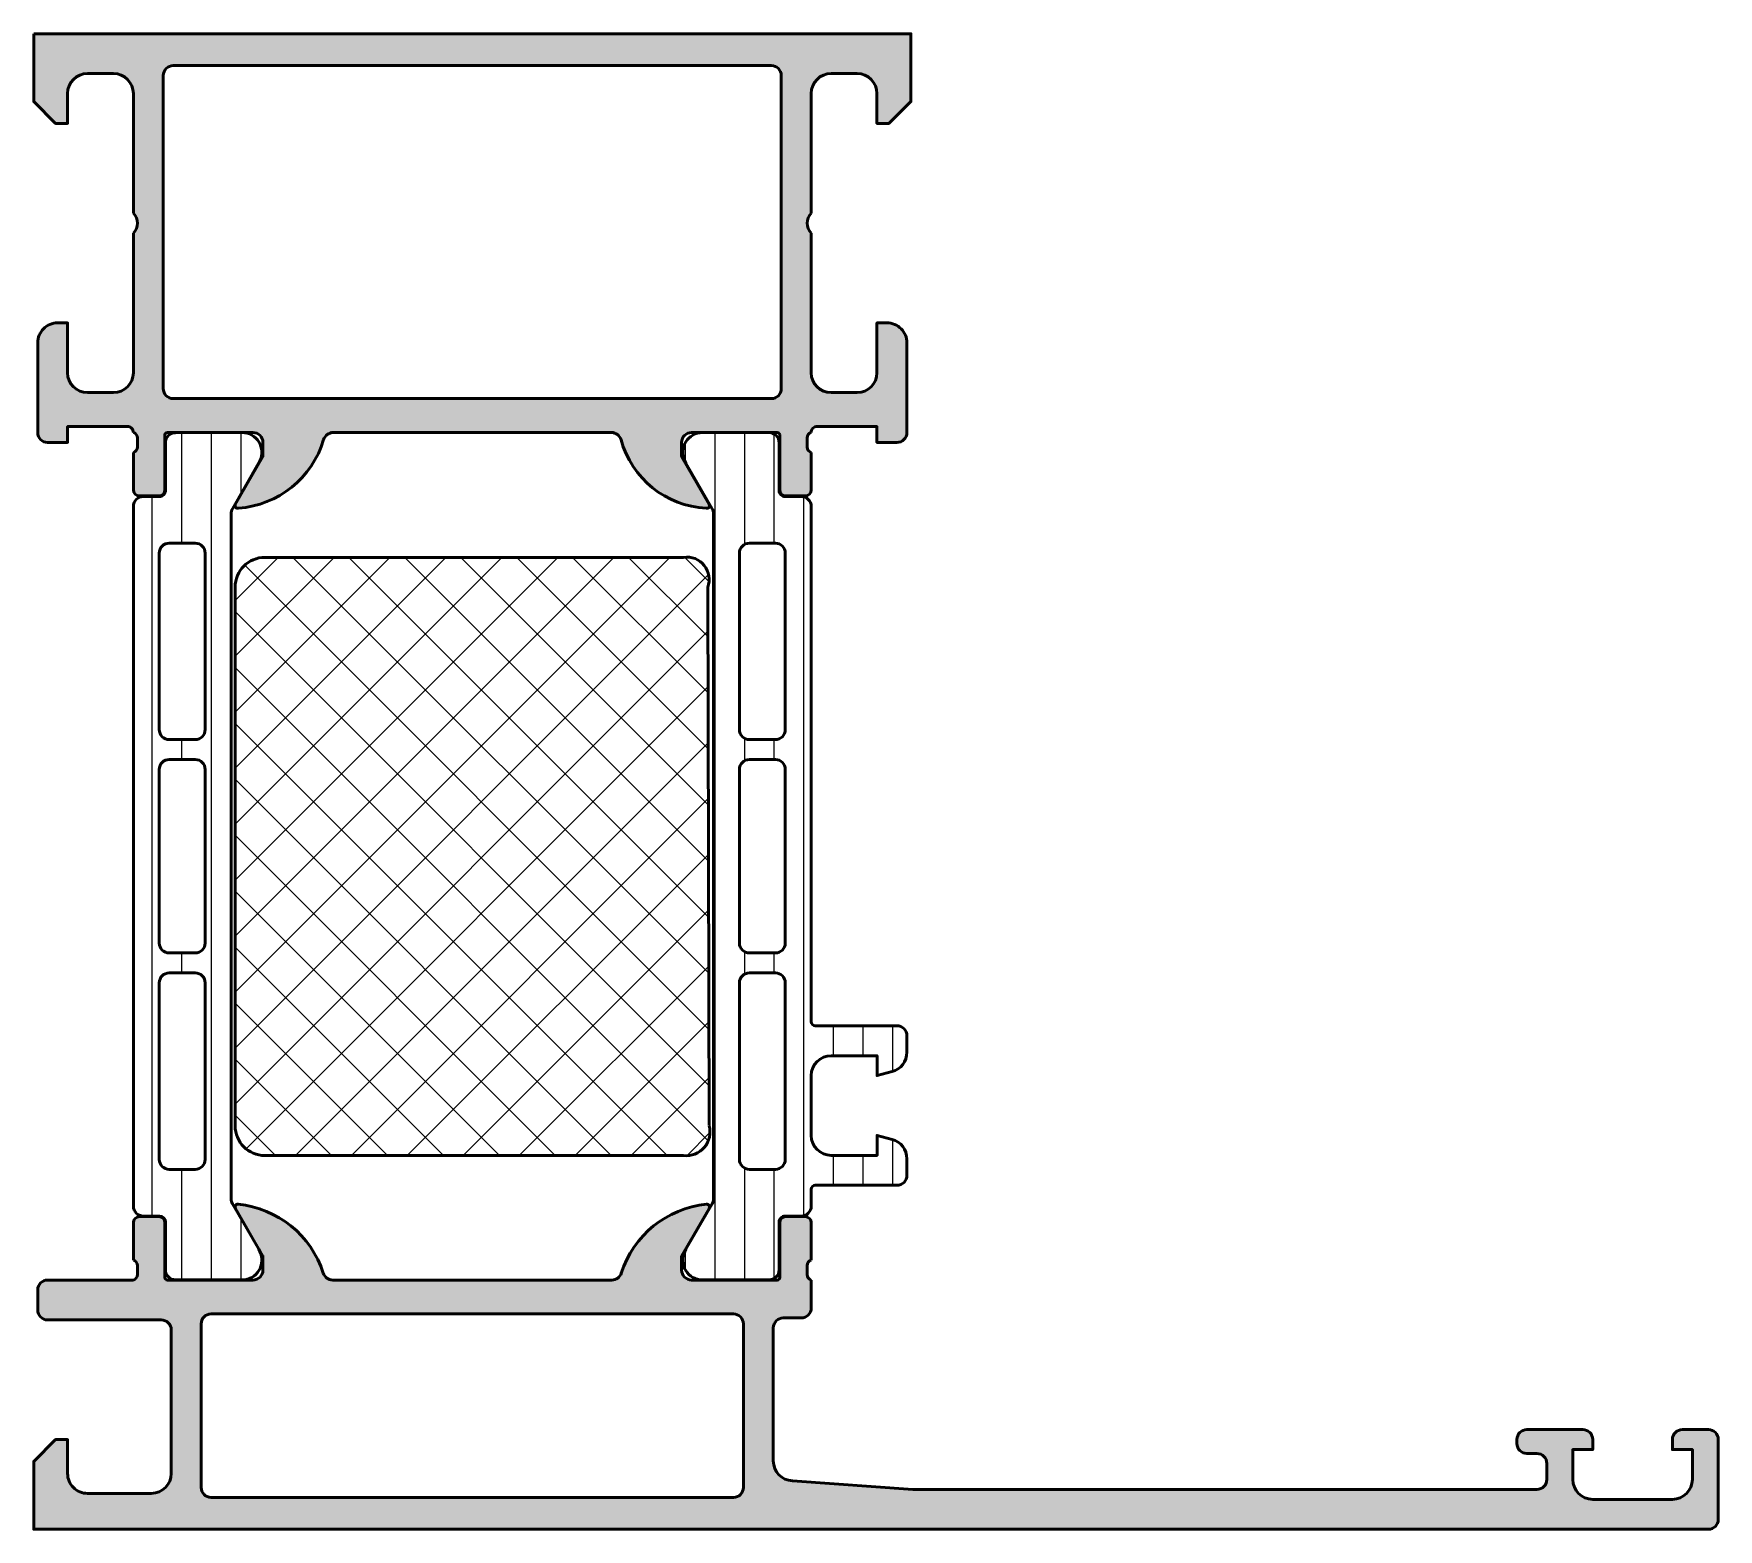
# Model space of a CAD drawing. Extents: x 0 to 84.5, y 0 to 75.
import ezdxf

# ---------------------------------------------------------------- set-up
doc = ezdxf.new("R2010")
doc.units = 0
for name, color, linetype, lineweight in [('0S-Alu contour', 7, 'Continuous', 50), ('0S-Alu hatch', 252, 'Continuous', 25), ('0S-Plastic contour', 254, 'Continuous', 50), ('0S-Plastic hatch', 253, 'Continuous', 25), ('0S-PT contour', 91, 'Continuous', 50), ('0S-PT hatch', 103, 'Continuous', 25)]:
    doc.layers.add(name, color=color, linetype=linetype, lineweight=lineweight)

# ---------------------------------------------------------------- blocks, each defined once
blk = doc.blocks.new('357440__4B55DB68_E347_4999_B53E_F5DE07DE5E6C_')
at = {"layer": '0S-Alu hatch'}
h = blk.add_hatch(color=256, dxfattribs=at)
edge = h.paths.add_edge_path()
edge.add_line((0.2, 12), (0.2, 11))
edge.add_arc((0.7, 11), 0.5, 180, 270)
edge.add_line((0.7, 10.5), (6.4, 10.5))
edge.add_ellipse((6.4, 10), major_axis=(-0.5, 0), ratio=1, start_angle=180, end_angle=270, ccw=False)
edge.add_line((6.9, 10), (6.9, 2.8))
edge.add_ellipse((5.9, 2.8), major_axis=(-1, 0), ratio=1, start_angle=90, end_angle=180, ccw=False)
edge.add_line((5.9, 1.8), (2.7, 1.8))
edge.add_ellipse((2.7, 2.8), major_axis=(-1, 0), ratio=1, start_angle=-0.00171, end_angle=90.00178, ccw=False)
edge.add_line((1.7, 2.8), (1.7, 4.5))
edge.add_line((1.7, 4.5), (1.1, 4.5))
edge.add_line((1.1, 4.5), (0, 3.4))
edge.add_line((0, 3.4), (0, 0))
edge.add_line((0, 0), (84, 0))
edge.add_arc((84, 0.5), 0.5, 270, 360)
edge.add_line((84.5, 0.5), (84.5, 4.5))
edge.add_arc((84, 4.5), 0.5, 0, 90)
edge.add_line((84, 5), (82.7, 5))
edge.add_arc((82.7, 4.5), 0.5, 90, 180)
edge.add_line((82.2, 4.5), (82.2, 4))
edge.add_line((82.2, 4), (83.2, 4))
edge.add_line((83.2, 4), (83.2, 2.5))
edge.add_ellipse((82.2, 2.5), major_axis=(-1, 0), ratio=1, start_angle=90, end_angle=180, ccw=False)
edge.add_line((82.2, 1.5), (78.2, 1.5))
edge.add_ellipse((78.2, 2.5), major_axis=(-1, 0), ratio=1, start_angle=0, end_angle=90, ccw=False)
edge.add_line((77.2, 2.5), (77.2, 4))
edge.add_line((77.2, 4), (78.2, 4))
edge.add_line((78.2, 4), (78.2, 4.5))
edge.add_arc((77.7, 4.5), 0.5, 0, 90)
edge.add_line((77.7, 5), (74.9, 5))
edge.add_arc((74.9, 4.5), 0.5, 90, 180)
edge.add_line((74.4, 4.5), (74.4, 4.3))
edge.add_arc((74.9, 4.3), 0.5, 180, 270)
edge.add_line((74.9, 3.8), (75.4, 3.8))
edge.add_ellipse((75.4, 3.3), major_axis=(-0.5, 0), ratio=1, start_angle=180, end_angle=270, ccw=False)
edge.add_line((75.9, 3.3), (75.9, 2.5))
edge.add_ellipse((75.4, 2.5), major_axis=(-0.5, 0), ratio=1, start_angle=90, end_angle=180, ccw=False)
edge.add_line((75.4, 2), (44.1, 2))
edge.add_line((44.1, 2), (38.062, 2.432))
edge.add_ellipse((38.1, 3.432), major_axis=(-1, 0), ratio=1, start_angle=0, end_angle=87.79607, ccw=False)
edge.add_line((37.1, 3.432), (37.1, 10.099))
edge.add_ellipse((37.6, 10.099), major_axis=(-0.5, 0), ratio=1, start_angle=270, end_angle=360, ccw=False)
edge.add_line((37.6, 10.599), (38.5, 10.599))
edge.add_arc((38.5, 11.099), 0.5, 270, 359.99032)
edge.add_line((39, 11.099), (39, 12.5))
edge.add_ellipse((39.079, 12.768), major_axis=(-0.279, 0), ratio=1, start_angle=-1.16459, end_angle=73.58012, ccw=False)
edge.add_line((38.8, 12.773), (38.8, 13.227))
edge.add_ellipse((39.079, 13.232), major_axis=(-0.279, 0), ratio=1, start_angle=-73.57541, end_angle=1.16287, ccw=False)
edge.add_line((39, 13.5), (39, 15.38))
edge.add_arc((38.7, 15.38), 0.3, 0, 90)
edge.add_line((38.7, 15.68), (37.72, 15.68))
edge.add_arc((37.72, 15.38), 0.3, 90, 180)
edge.add_line((37.42, 15.38), (37.42, 12.62))
edge.add_ellipse((37.3, 12.62), major_axis=(-0.12, 0), ratio=1, start_angle=90, end_angle=180, ccw=False)
edge.add_line((37.3, 12.5), (33, 12.5))
edge.add_ellipse((33, 13), major_axis=(-0.5, 0), ratio=1, start_angle=0, end_angle=90, ccw=False)
edge.add_line((32.5, 13), (32.5, 13.7))
edge.add_line((32.5, 13.7), (33.881, 16.093))
edge.add_arc((33.762, 16.162), 0.138, 330, 455.62258)
edge.add_arc((34.238, 11.323), 5, 95.62258, 162.25158)
edge.add_ellipse((29, 13), major_axis=(-0.5, 0), ratio=1, start_angle=90, end_angle=162.25158, ccw=False)
edge.add_line((29, 12.5), (15, 12.5))
edge.add_ellipse((15, 13), major_axis=(-0.5, 0), ratio=1, start_angle=17.74842, end_angle=90, ccw=False)
edge.add_arc((9.762, 11.323), 5, 17.74842, 84.37742)
edge.add_arc((10.238, 16.162), 0.138, 84.37742, 210)
edge.add_line((10.119, 16.093), (11.5, 13.7))
edge.add_line((11.5, 13.7), (11.5, 13))
edge.add_ellipse((11, 13), major_axis=(-0.5, 0), ratio=1, start_angle=90, end_angle=180, ccw=False)
edge.add_line((11, 12.5), (6.7, 12.5))
edge.add_ellipse((6.7, 12.62), major_axis=(-0.12, 0), ratio=1, start_angle=0, end_angle=90, ccw=False)
edge.add_line((6.58, 12.62), (6.58, 15.38))
edge.add_arc((6.28, 15.38), 0.3, 0, 90)
edge.add_line((6.28, 15.68), (5.3, 15.68))
edge.add_arc((5.3, 15.38), 0.3, 90, 180)
edge.add_line((5, 15.38), (5, 13.5))
edge.add_ellipse((4.921, 13.232), major_axis=(-0.279, 0), ratio=1, start_angle=178.83713, end_angle=253.57541, ccw=False)
edge.add_line((5.2, 13.227), (5.2, 12.773))
edge.add_ellipse((4.921, 12.768), major_axis=(-0.279, 0), ratio=1, start_angle=106.41988, end_angle=181.16459, ccw=False)
edge.add_line((5, 12.5), (0.7, 12.5))
edge.add_arc((0.7, 12), 0.5, 90, 180)
edge = h.paths.add_edge_path()
edge.add_line((8.4, 2.1), (8.4, 10.3))
edge.add_ellipse((8.9, 10.3), major_axis=(-0.5, 0), ratio=1, start_angle=270, end_angle=360, ccw=False)
edge.add_line((8.9, 10.8), (35.1, 10.8))
edge.add_ellipse((35.1, 10.3), major_axis=(-0.5, 0), ratio=1, start_angle=180, end_angle=270.00033, ccw=False)
edge.add_line((35.6, 10.3), (35.6, 2.1))
edge.add_ellipse((35.1, 2.1), major_axis=(-0.5, 0), ratio=1, start_angle=90, end_angle=180, ccw=False)
edge.add_line((35.1, 1.6), (8.9, 1.6))
edge.add_ellipse((8.9, 2.1), major_axis=(-0.5, 0), ratio=1, start_angle=0, end_angle=90, ccw=False)
at = {"layer": '0S-Alu contour', "color": 7}
for points in [[(10.119, 16.093), (11.5, 13.7), (11.5, 13)], [(32.5, 13), (32.5, 13.7), (33.881, 16.093)], [(5, 15.38), (5, 13.5)], [(6.28, 15.68), (5.3, 15.68)], [(6.58, 12.62), (6.58, 15.38)], [(37.42, 15.38), (37.42, 12.62)], [(38.7, 15.68), (37.72, 15.68)], [(39, 13.5), (39, 15.38)], [(5.2, 13.227), (5.2, 12.773)], [(38.8, 12.773), (38.8, 13.227)], [(0.2, 12), (0.2, 11)], [(5, 12.5), (0.7, 12.5)], [(11, 12.5), (6.7, 12.5)], [(29, 12.5), (15, 12.5)], [(37.3, 12.5), (33, 12.5)], [(39, 11.099), (39, 12.5)], [(0.7, 10.5), (6.4, 10.5)], [(8.4, 2.1), (8.4, 10.3)], [(8.9, 10.8), (35.1, 10.8)], [(35.6, 10.3), (35.6, 2.1)], [(37.6, 10.599), (38.5, 10.599)], [(6.9, 10), (6.9, 2.8)], [(37.1, 3.432), (37.1, 10.099)], [(1.7, 2.8), (1.7, 4.5), (1.1, 4.5), (0, 3.4), (0, 0), (84, 0)], [(74.4, 4.5), (74.4, 4.3)], [(77.7, 5), (74.9, 5)], [(77.2, 2.5), (77.2, 4), (78.2, 4), (78.2, 4.5)], [(82.2, 4.5), (82.2, 4), (83.2, 4), (83.2, 2.5)], [(84, 5), (82.7, 5)], [(84.5, 0.5), (84.5, 4.5)], [(74.9, 3.8), (75.4, 3.8)], [(75.9, 3.3), (75.9, 2.5)], [(5.9, 1.8), (2.7, 1.8)], [(75.4, 2), (44.1, 2), (38.062, 2.432)], [(35.1, 1.6), (8.9, 1.6)], [(82.2, 1.5), (78.2, 1.5)]]:
    blk.add_lwpolyline(points, dxfattribs=at)
for centre, radius, start, end in [((10.238, 16.162), 0.138, 84.37742, 210), ((9.762, 11.323), 5, 17.74842, 84.37742), ((34.238, 11.323), 5, 95.62258, 162.25158), ((33.762, 16.162), 0.138, 330, 95.62258), ((5.3, 15.38), 0.3, 90, 180), ((6.28, 15.38), 0.3, 0, 90), ((37.72, 15.38), 0.3, 90, 180), ((38.7, 15.38), 0.3, 0, 90), ((0.7, 12), 0.5, 90, 180), ((0.7, 11), 0.5, 180, 270), ((38.5, 11.099), 0.5, 270, 359.99032), ((74.9, 4.5), 0.5, 90, 180), ((74.9, 4.3), 0.5, 180, 270), ((77.7, 4.5), 0.5, 0, 90), ((82.7, 4.5), 0.5, 90, 180), ((84, 4.5), 0.5, 0, 90), ((84, 0.5), 0.5, 270, 0)]:
    blk.add_arc(centre, radius, start, end, dxfattribs=at)
at = {"layer": '0S-Alu contour', "color": 7, "extrusion": (0, 0, -1)}
for centre, radius, start, end in [((-4.921, 13.232), 0.279, 106.42459, 181.16287), ((-4.921, 12.768), 0.279, 178.83541, 253.58012), ((-11, 13), 0.5, 180, 270), ((-15, 13), 0.5, 270, 342.25158), ((-29, 13), 0.5, 197.74842, 270), ((-33, 13), 0.5, 270, 0), ((-39.079, 13.232), 0.279, 358.83713, 73.57541), ((-39.079, 12.768), 0.279, 286.41988, 1.16459), ((-6.7, 12.62), 0.12, 270, 0), ((-37.3, 12.62), 0.12, 180, 270), ((-6.4, 10), 0.5, 90, 180), ((-8.9, 10.3), 0.5, 0, 90), ((-35.1, 10.3), 0.5, 89.99967, 180), ((-37.6, 10.099), 0.5, 0, 90), ((-38.1, 3.432), 1, 272.20393, 0), ((-75.4, 3.3), 0.5, 90, 180), ((-2.7, 2.8), 1, 269.99822, 0.00171), ((-5.9, 2.8), 1, 180, 270), ((-8.9, 2.1), 0.5, 270, 0), ((-35.1, 2.1), 0.5, 180, 270), ((-75.4, 2.5), 0.5, 180, 270), ((-78.2, 2.5), 1, 270, 0), ((-82.2, 2.5), 1, 180, 270)]:
    blk.add_arc(centre, radius, start, end, dxfattribs=at)
blk = doc.blocks.new('366270__5EF7BC1D_8C47_4A15_A090_44C74F23C98D_')
at = {"layer": '0S-PT hatch'}
h = blk.add_hatch(dxfattribs=at)
h.set_pattern_fill('ANSI37', color=256, scale=0.625, angle=90, style=0)
edge = h.paths.add_edge_path()
edge.add_arc((11.601, 47.241), 1.5, 90, 180)
edge.add_line((10.101, 47.241), (10.101, 20.241))
edge.add_arc((11.601, 20.241), 1.5, 180, 270)
edge.add_line((11.601, 18.741), (32.601, 18.741))
edge.add_arc((32.732, 19.923), 1.19, 263.64683, 375.49467)
edge.add_line((33.878, 20.241), (33.81, 47.241))
edge.add_arc((32.764, 47.635), 1.118, 339.37811, 458.38857)
edge.add_line((32.601, 48.741), (11.601, 48.741))
at = {"layer": '0S-PT contour', "color": 7}
for points in [[(32.601, 48.741), (11.601, 48.741)], [(10.101, 47.241), (10.101, 20.241)], [(33.878, 20.241), (33.81, 47.241)], [(11.601, 18.741), (32.601, 18.741)]]:
    blk.add_lwpolyline(points, dxfattribs=at)
for centre, radius, start, end in [((11.601, 47.241), 1.5, 90, 180), ((32.764, 47.635), 1.118, 339.37811, 98.38857), ((11.601, 20.241), 1.5, 180, 270), ((32.732, 19.923), 1.19, 263.64683, 15.49467)]:
    blk.add_arc(centre, radius, start, end, dxfattribs=at)
blk = doc.blocks.new('284035__68D866B0_9F24_49B7_8142_31E3AE405586___EEC6BAE7_0211_4306_8CF8_60A46B9E6652_')
at = {"layer": '0S-Plastic hatch'}
h = blk.add_hatch(dxfattribs=at)
h.set_pattern_fill('ANSI31', color=256, scale=0.468, angle=45, style=0)
edge = h.paths.add_edge_path()
edge.add_line((39, 51.293), (39, 25.451))
edge.add_arc((39.204, 25.455), 0.204, 181.15587, 269.51494)
edge.add_line((39.202, 25.251), (43.302, 25.251))
edge.add_ellipse((43.302, 24.751), major_axis=(-0.5, 0), ratio=1, start_angle=180, end_angle=270, ccw=False)
edge.add_line((43.802, 24.751), (43.802, 23.92))
edge.add_ellipse((42.802, 23.92), major_axis=(-1, 0), ratio=1, start_angle=105, end_angle=180, ccw=False)
edge.add_line((43.061, 22.955), (42.302, 22.751))
edge.add_line((42.302, 22.751), (42.302, 23.751))
edge.add_line((42.302, 23.751), (40.002, 23.751))
edge.add_arc((40.004, 22.747), 1.004, 90.09752, 179.77014)
edge.add_line((39, 22.751), (39, 19.751))
edge.add_arc((40.004, 19.755), 1.004, 180.23409, 269.90247)
edge.add_line((40.002, 18.751), (42.302, 18.751))
edge.add_line((42.302, 18.751), (42.302, 19.751))
edge.add_line((42.302, 19.751), (43.061, 19.548))
edge.add_ellipse((42.802, 18.582), major_axis=(-1, 0), ratio=1, start_angle=180, end_angle=255, ccw=False)
edge.add_line((43.802, 18.582), (43.802, 17.751))
edge.add_ellipse((43.302, 17.751), major_axis=(-0.5, 0), ratio=1, start_angle=90, end_angle=180, ccw=False)
edge.add_line((43.302, 17.251), (39.202, 17.251))
edge.add_arc((39.202, 17.051), 0.2, 90, 180)
edge.add_line((39.002, 17.051), (39.001, 16.21))
edge.add_ellipse((38.501, 16.21), major_axis=(-0.5, 0), ratio=1, start_angle=90.00202, end_angle=180.00238, ccw=False)
edge.add_line((38.501, 15.71), (37.691, 15.71))
edge.add_arc((37.691, 15.41), 0.3, 90.00202, 180.01)
edge.add_line((37.391, 15.41), (37.391, 13.01))
edge.add_ellipse((36.891, 13.01), major_axis=(-0.5, 0), ratio=1, start_angle=90.00209, end_angle=180.00238, ccw=False)
edge.add_line((36.891, 12.51), (33.415, 12.51))
edge.add_ellipse((33.557, 13.5), major_axis=(-1, 0), ratio=1, start_angle=-32.72494, end_angle=81.82047, ccw=False)
edge.add_line((32.716, 14.04), (34.034, 16.324))
edge.add_arc((33.601, 16.574), 0.5, 330.00208, 360.00181)
edge.add_line((34.101, 16.574), (34.1, 50.928))
edge.add_arc((33.6, 50.928), 0.5, 0.00181, 30.00207)
edge.add_line((34.033, 51.178), (32.714, 53.462))
edge.add_ellipse((33.556, 54.003), major_axis=(-1, 0), ratio=1, start_angle=-81.81632, end_angle=32.72909, ccw=False)
edge.add_line((33.413, 54.992), (36.89, 54.993))
edge.add_ellipse((36.89, 54.493), major_axis=(-0.5, 0), ratio=1, start_angle=179.99415, end_angle=270.00209, ccw=False)
edge.add_line((37.39, 54.492), (37.39, 52.093))
edge.add_arc((37.69, 52.093), 0.3, 179.99415, 270.00202)
edge.add_line((37.69, 51.793), (38.5, 51.793))
edge.add_ellipse((38.5, 51.293), major_axis=(-0.5, 0), ratio=1, start_angle=180.00005, end_angle=270.00202, ccw=False)
edge = h.paths.add_edge_path()
edge.add_line((37.701, 40.101), (37.701, 48.951))
edge.add_arc((37.201, 48.951), 0.5, 0, 90)
edge.add_line((37.201, 49.451), (35.901, 49.451))
edge.add_arc((35.901, 48.951), 0.5, 90, 180)
edge.add_line((35.401, 48.951), (35.401, 40.101))
edge.add_arc((35.901, 40.101), 0.5, 180, 270)
edge.add_line((35.901, 39.601), (37.201, 39.601))
edge.add_arc((37.201, 40.101), 0.5, 269.9981, 360)
edge = h.paths.add_edge_path()
edge.add_line((35.401, 38.101), (35.401, 29.401))
edge.add_arc((35.901, 29.401), 0.5, 180, 270)
edge.add_line((35.901, 28.901), (37.201, 28.901))
edge.add_arc((37.201, 29.401), 0.5, 270, 360)
edge.add_line((37.701, 29.401), (37.701, 38.101))
edge.add_arc((37.201, 38.101), 0.5, 0, 90)
edge.add_line((37.201, 38.601), (35.901, 38.601))
edge.add_arc((35.901, 38.101), 0.5, 90, 180)
edge = h.paths.add_edge_path()
edge.add_line((35.401, 27.401), (35.401, 18.551))
edge.add_arc((35.901, 18.551), 0.5, 180, 270)
edge.add_line((35.901, 18.051), (37.201, 18.051))
edge.add_arc((37.201, 18.551), 0.5, 270, 360)
edge.add_line((37.701, 18.551), (37.701, 27.401))
edge.add_arc((37.201, 27.401), 0.5, 0, 90)
edge.add_line((37.201, 27.901), (35.901, 27.901))
edge.add_arc((35.901, 27.401), 0.5, 90, 180)
at = {"layer": '0S-Alu contour', "color": 7}
for points in [[(37.201, 49.451), (35.901, 49.451)], [(35.401, 48.951), (35.401, 40.101)], [(37.701, 40.101), (37.701, 48.951)], [(35.901, 39.601), (37.201, 39.601)], [(35.401, 38.101), (35.401, 29.401)], [(37.201, 38.601), (35.901, 38.601)], [(37.701, 29.401), (37.701, 38.101)], [(35.901, 28.901), (37.201, 28.901)], [(37.201, 27.901), (35.901, 27.901)], [(35.401, 27.401), (35.401, 18.551)], [(37.701, 18.551), (37.701, 27.401)], [(35.901, 18.051), (37.201, 18.051)]]:
    blk.add_lwpolyline(points, dxfattribs=at)
for centre, start, end in [((35.901, 48.951), 90, 180), ((37.201, 48.951), 0, 90), ((35.901, 40.101), 180, 270), ((37.201, 40.101), 269.9981, 0), ((35.901, 38.101), 90, 180), ((37.201, 38.101), 0, 90), ((35.901, 29.401), 180, 270), ((37.201, 29.401), 270, 0), ((35.901, 27.401), 90, 180), ((37.201, 27.401), 0, 90), ((35.901, 18.551), 180, 270), ((37.201, 18.551), 270, 0)]:
    blk.add_arc(centre, 0.5, start, end, dxfattribs=at)
at = {"layer": '0S-Plastic contour', "color": 7}
for points in [[(33.413, 54.992), (36.89, 54.993)], [(37.39, 54.492), (37.39, 52.093)], [(34.033, 51.178), (32.714, 53.462)], [(37.69, 51.793), (38.5, 51.793)], [(34.101, 16.574), (34.1, 50.928)], [(39, 51.293), (39, 25.451)], [(39.202, 25.251), (43.302, 25.251)], [(43.802, 24.751), (43.802, 23.92)], [(43.061, 22.955), (42.302, 22.751), (42.302, 23.751), (40.002, 23.751)], [(39, 22.751), (39, 19.751)], [(40.002, 18.751), (42.302, 18.751), (42.302, 19.751), (43.061, 19.548)], [(43.802, 18.582), (43.802, 17.751)], [(39.002, 17.051), (39.001, 16.21)], [(43.302, 17.251), (39.202, 17.251)], [(32.716, 14.04), (34.034, 16.324)], [(37.391, 15.41), (37.391, 13.01)], [(38.501, 15.71), (37.691, 15.71)], [(36.891, 12.51), (33.415, 12.51)]]:
    blk.add_lwpolyline(points, dxfattribs=at)
at = {"layer": '0S-Plastic contour', "color": 7, "extrusion": (0, 0, -1)}
for centre, radius, start, end in [((-33.556, 54.003), 1, 327.27091, 81.81632), ((-36.89, 54.493), 0.5, 89.99791, 180.00585), ((-38.5, 51.293), 0.5, 89.99798, 179.99995), ((-43.302, 24.751), 0.5, 90, 180), ((-42.802, 23.92), 1, 180, 255), ((-42.802, 18.582), 1, 105, 180), ((-43.302, 17.751), 0.5, 180, 270), ((-38.501, 16.21), 0.5, 179.99762, 269.99798), ((-33.557, 13.5), 1, 278.17953, 32.72494), ((-36.891, 13.01), 0.5, 179.99762, 269.99791)]:
    blk.add_arc(centre, radius, start, end, dxfattribs=at)
at = {"layer": '0S-Plastic contour', "color": 7}
for centre, radius, start, end in [((37.69, 52.093), 0.3, 179.99415, 270.00202), ((33.6, 50.928), 0.5, 0.00181, 30.00207), ((39.204, 25.455), 0.204, 181.15587, 269.51494), ((40.004, 22.747), 1.004, 90.09752, 179.77014), ((40.004, 19.755), 1.004, 180.23409, 269.90247), ((39.202, 17.051), 0.2, 90, 180), ((33.601, 16.574), 0.5, 330.00208, 0.00181), ((37.691, 15.41), 0.3, 90.00202, 180.01)]:
    blk.add_arc(centre, radius, start, end, dxfattribs=at)
blk = doc.blocks.new('284035__980207E7_EEAE_4473_86BB_BDA733A344CC___16533FA5_8F48_4E46_AD79_A62269796CEC_')
at = {"layer": '0S-Plastic hatch'}
h = blk.add_hatch(dxfattribs=at)
h.set_pattern_fill('ANSI31', color=256, scale=0.468, angle=45, style=0)
edge = h.paths.add_edge_path()
edge.add_line((4.999, 51.292), (5, 16.21))
edge.add_arc((5.5, 16.21), 0.5, 180.00182, 270.00202)
edge.add_line((5.5, 15.71), (6.31, 15.71))
edge.add_ellipse((6.31, 15.41), major_axis=(-0.3, 0), ratio=1, start_angle=180.00208, end_angle=270.00202, ccw=False)
edge.add_line((6.61, 15.41), (6.61, 13.01))
edge.add_arc((7.11, 13.01), 0.5, 180.00177, 270.00209)
edge.add_line((7.11, 12.51), (10.587, 12.51))
edge.add_arc((10.444, 13.5), 1, 278.18368, 392.72909)
edge.add_line((11.285, 14.041), (9.967, 16.324))
edge.add_ellipse((10.4, 16.574), major_axis=(-0.5, 0), ratio=1, start_angle=0.00181, end_angle=30.00207, ccw=False)
edge.add_line((9.9, 16.574), (9.899, 50.928))
edge.add_ellipse((10.399, 50.928), major_axis=(-0.5, 0), ratio=1, start_angle=-29.99792, end_angle=0.00181, ccw=False)
edge.add_line((9.966, 51.178), (11.284, 53.462))
edge.add_arc((10.443, 54.003), 1, 327.27506, 441.82047)
edge.add_line((10.585, 54.993), (7.109, 54.992))
edge.add_arc((7.109, 54.492), 0.5, 90.00209, 180.01)
edge.add_line((6.609, 54.492), (6.609, 52.092))
edge.add_ellipse((6.309, 52.092), major_axis=(-0.3, 0), ratio=1, start_angle=90.00202, end_angle=180.01, ccw=False)
edge.add_line((6.309, 51.792), (5.499, 51.792))
edge.add_arc((5.499, 51.292), 0.5, 90.00202, 180.00182)
edge = h.paths.add_edge_path()
edge.add_ellipse((8.099, 48.951), major_axis=(-0.5, 0), ratio=1, start_angle=180, end_angle=270, ccw=False)
edge.add_line((8.599, 48.951), (8.599, 40.101))
edge.add_ellipse((8.099, 40.101), major_axis=(-0.5, 0), ratio=1, start_angle=90, end_angle=180, ccw=False)
edge.add_line((8.099, 39.601), (6.799, 39.601))
edge.add_ellipse((6.799, 40.101), major_axis=(-0.5, 0), ratio=1, start_angle=0, end_angle=90, ccw=False)
edge.add_line((6.299, 40.101), (6.299, 48.951))
edge.add_ellipse((6.799, 48.951), major_axis=(-0.5, 0), ratio=1, start_angle=270, end_angle=360, ccw=False)
edge.add_line((6.799, 49.451), (8.099, 49.451))
edge = h.paths.add_edge_path()
edge.add_line((6.299, 29.401), (6.299, 38.101))
edge.add_ellipse((6.799, 38.101), major_axis=(-0.5, 0), ratio=1, start_angle=270, end_angle=360, ccw=False)
edge.add_line((6.799, 38.601), (8.099, 38.601))
edge.add_ellipse((8.099, 38.101), major_axis=(-0.5, 0), ratio=1, start_angle=180, end_angle=270, ccw=False)
edge.add_line((8.599, 38.101), (8.599, 29.401))
edge.add_ellipse((8.099, 29.401), major_axis=(-0.5, 0), ratio=1, start_angle=90, end_angle=180, ccw=False)
edge.add_line((8.099, 28.901), (6.799, 28.901))
edge.add_ellipse((6.799, 29.401), major_axis=(-0.5, 0), ratio=1, start_angle=0, end_angle=90, ccw=False)
edge = h.paths.add_edge_path()
edge.add_line((6.299, 18.551), (6.299, 27.401))
edge.add_ellipse((6.799, 27.401), major_axis=(-0.5, 0), ratio=1, start_angle=270, end_angle=360, ccw=False)
edge.add_line((6.799, 27.901), (8.099, 27.901))
edge.add_ellipse((8.099, 27.401), major_axis=(-0.5, 0), ratio=1, start_angle=180, end_angle=270, ccw=False)
edge.add_line((8.599, 27.401), (8.599, 18.551))
edge.add_ellipse((8.099, 18.551), major_axis=(-0.5, 0), ratio=1, start_angle=90, end_angle=180, ccw=False)
edge.add_line((8.099, 18.051), (6.799, 18.051))
edge.add_ellipse((6.799, 18.551), major_axis=(-0.5, 0), ratio=1, start_angle=0, end_angle=90, ccw=False)
at = {"layer": '0S-Alu contour', "color": 7}
for points in [[(6.799, 49.451), (8.099, 49.451)], [(6.299, 40.101), (6.299, 48.951)], [(8.599, 48.951), (8.599, 40.101)], [(8.099, 39.601), (6.799, 39.601)], [(6.299, 29.401), (6.299, 38.101)], [(6.799, 38.601), (8.099, 38.601)], [(8.599, 38.101), (8.599, 29.401)], [(8.099, 28.901), (6.799, 28.901)], [(6.799, 27.901), (8.099, 27.901)], [(6.299, 18.551), (6.299, 27.401)], [(8.599, 27.401), (8.599, 18.551)], [(8.099, 18.051), (6.799, 18.051)]]:
    blk.add_lwpolyline(points, dxfattribs=at)
at = {"layer": '0S-Alu contour', "color": 7, "extrusion": (0, 0, -1)}
for centre, start, end in [((-6.799, 48.951), 0, 90), ((-8.099, 48.951), 90, 180), ((-6.799, 40.101), 270, 0), ((-8.099, 40.101), 180, 270), ((-6.799, 38.101), 0, 90), ((-8.099, 38.101), 90, 180), ((-6.799, 29.401), 270, 0), ((-8.099, 29.401), 180, 270), ((-6.799, 27.401), 0, 90), ((-8.099, 27.401), 90, 180), ((-6.799, 18.551), 270, 0), ((-8.099, 18.551), 180, 270)]:
    blk.add_arc(centre, 0.5, start, end, dxfattribs=at)
at = {"layer": '0S-Plastic contour', "color": 7}
for points in [[(10.585, 54.993), (7.109, 54.992)], [(6.609, 54.492), (6.609, 52.092)], [(9.966, 51.178), (11.284, 53.462)], [(6.309, 51.792), (5.499, 51.792)], [(4.999, 51.292), (5, 16.21)], [(9.9, 16.574), (9.899, 50.928)], [(11.285, 14.041), (9.967, 16.324)], [(5.5, 15.71), (6.31, 15.71)], [(6.61, 15.41), (6.61, 13.01)], [(7.11, 12.51), (10.587, 12.51)]]:
    blk.add_lwpolyline(points, dxfattribs=at)
for centre, radius, start, end in [((7.109, 54.492), 0.5, 90.00209, 180.01), ((10.443, 54.003), 1, 327.27506, 81.82047), ((5.499, 51.292), 0.5, 90.00202, 180.00182), ((5.5, 16.21), 0.5, 180.00182, 270.00202), ((10.444, 13.5), 1, 278.18368, 32.72909), ((7.11, 13.01), 0.5, 180.00177, 270.00209)]:
    blk.add_arc(centre, radius, start, end, dxfattribs=at)
at = {"layer": '0S-Plastic contour', "color": 7, "extrusion": (0, 0, -1)}
for centre, radius, start, end in [((-6.309, 52.092), 0.3, 179.99, 269.99798), ((-10.399, 50.928), 0.5, 359.99819, 29.99792), ((-10.4, 16.574), 0.5, 329.99793, 359.99819), ((-6.31, 15.41), 0.3, 89.99798, 179.99792)]:
    blk.add_arc(centre, radius, start, end, dxfattribs=at)
blk = doc.blocks.new('345120__A81DD6AF_A871_4DAD_8EEC_AD8CE7F2BC5E_')
at = {"layer": '0S-Alu hatch'}
h = blk.add_hatch(color=256, dxfattribs=at)
edge = h.paths.add_edge_path()
edge.add_line((0, 75), (0, 71.6))
edge.add_line((0, 71.6), (1.1, 70.5))
edge.add_line((1.1, 70.5), (1.7, 70.5))
edge.add_line((1.7, 70.5), (1.7, 72))
edge.add_ellipse((2.7, 72), major_axis=(-1, 0), ratio=1, start_angle=270, end_angle=360, ccw=False)
edge.add_line((2.7, 73), (4, 73))
edge.add_ellipse((4, 72), major_axis=(-1, 0), ratio=1, start_angle=180, end_angle=270, ccw=False)
edge.add_line((5, 72), (5, 66))
edge.add_ellipse((4.475, 65.5), major_axis=(-0.725, 0), ratio=1, start_angle=136.38842, end_angle=223.61158, ccw=False)
edge.add_line((5, 65), (5, 58))
edge.add_ellipse((4, 58), major_axis=(-1, 0), ratio=1, start_angle=90, end_angle=180, ccw=False)
edge.add_line((4, 57), (2.7, 57))
edge.add_ellipse((2.7, 58), major_axis=(-1, 0), ratio=1, start_angle=0, end_angle=90, ccw=False)
edge.add_line((1.7, 58), (1.7, 60.5))
edge.add_line((1.7, 60.5), (1.2, 60.5))
edge.add_arc((1.2, 59.5), 1, 90, 180.00078)
edge.add_line((0.2, 59.5), (0.2, 55))
edge.add_arc((0.7, 55), 0.5, 180.00078, 269.99956)
edge.add_line((0.7, 54.5), (1.7, 54.5))
edge.add_line((1.7, 54.5), (1.7, 55.3))
edge.add_line((1.7, 55.3), (4.7, 55.3))
edge.add_ellipse((4.701, 55.001), major_axis=(-0.299, 0), ratio=1, start_angle=179.87898, end_angle=270.1181, ccw=False)
edge.add_ellipse((4.921, 54.732), major_axis=(-0.279, 0), ratio=1, start_angle=178.83541, end_angle=253.58012, ccw=False)
edge.add_line((5.2, 54.727), (5.2, 54.273))
edge.add_ellipse((4.921, 54.268), major_axis=(-0.279, 0), ratio=1, start_angle=106.42459, end_angle=181.16287, ccw=False)
edge.add_line((5, 54), (5, 52.12))
edge.add_arc((5.3, 52.12), 0.3, 180, 270)
edge.add_line((5.3, 51.82), (6.28, 51.82))
edge.add_arc((6.28, 52.12), 0.3, 270, 360)
edge.add_line((6.58, 52.12), (6.58, 54.88))
edge.add_ellipse((6.7, 54.88), major_axis=(-0.12, 0), ratio=1, start_angle=270.00173, end_angle=360, ccw=False)
edge.add_line((6.7, 55), (11, 55))
edge.add_ellipse((11, 54.5), major_axis=(-0.5, 0), ratio=1, start_angle=180, end_angle=270.00173, ccw=False)
edge.add_line((11.5, 54.5), (11.5, 53.8))
edge.add_line((11.5, 53.8), (10.112, 51.396))
edge.add_arc((10.235, 51.338), 0.137, 154.93884, 284.92663)
edge.add_arc((9.921, 56.016), 4.823, 274.15853, 343.45164)
edge.add_ellipse((15.024, 54.5), major_axis=(-0.5, 0), ratio=1, start_angle=270, end_angle=343.45164, ccw=False)
edge.add_line((15.024, 55), (28.979, 55))
edge.add_ellipse((28.979, 54.5), major_axis=(-0.5, 0), ratio=1, start_angle=195.50227, end_angle=270, ccw=False)
edge.add_arc((33.978, 55.887), 4.688, 195.50227, 266.9584)
edge.add_arc((33.767, 51.335), 0.135, 253.6163, 386.51823)
edge.add_line((33.888, 51.396), (32.5, 53.8))
edge.add_line((32.5, 53.8), (32.5, 54.5))
edge.add_ellipse((33, 54.5), major_axis=(-0.5, 0), ratio=1, start_angle=270.0001, end_angle=360, ccw=False)
edge.add_line((33, 55), (37.3, 55))
edge.add_ellipse((37.3, 54.88), major_axis=(-0.12, 0), ratio=1, start_angle=180, end_angle=270.0001, ccw=False)
edge.add_line((37.42, 54.88), (37.42, 52.12))
edge.add_arc((37.72, 52.12), 0.3, 180, 270)
edge.add_line((37.72, 51.82), (38.7, 51.82))
edge.add_arc((38.7, 52.12), 0.3, 270, 360)
edge.add_line((39, 52.12), (39, 54))
edge.add_ellipse((39.079, 54.268), major_axis=(-0.279, 0), ratio=1, start_angle=-1.16287, end_angle=73.57541, ccw=False)
edge.add_line((38.8, 54.273), (38.8, 54.727))
edge.add_ellipse((39.079, 54.733), major_axis=(-0.279, 0), ratio=1, start_angle=-73.58012, end_angle=1.16459, ccw=False)
edge.add_ellipse((39.299, 55.001), major_axis=(-0.299, 0), ratio=1, start_angle=-90.12345, end_angle=0.10669, ccw=False)
edge.add_line((39.3, 55.3), (42.3, 55.3))
edge.add_line((42.3, 55.3), (42.3, 54.5))
edge.add_line((42.3, 54.5), (43.3, 54.5))
edge.add_arc((43.3, 55), 0.5, 270.00044, 359.99922)
edge.add_line((43.8, 55), (43.8, 59.5))
edge.add_arc((42.8, 59.5), 1, 359.99922, 450)
edge.add_line((42.8, 60.5), (42.3, 60.5))
edge.add_line((42.3, 60.5), (42.3, 58))
edge.add_ellipse((41.3, 58), major_axis=(-1, 0), ratio=1, start_angle=90, end_angle=180, ccw=False)
edge.add_line((41.3, 57), (40, 57))
edge.add_ellipse((40, 58), major_axis=(-1, 0), ratio=1, start_angle=0, end_angle=90, ccw=False)
edge.add_line((39, 58), (39, 65))
edge.add_ellipse((39.525, 65.5), major_axis=(-0.725, 0), ratio=1, start_angle=-43.61158, end_angle=43.61158, ccw=False)
edge.add_line((39, 66), (39, 72))
edge.add_ellipse((40, 72), major_axis=(-1, 0), ratio=1, start_angle=270, end_angle=360, ccw=False)
edge.add_line((40, 73), (41.3, 73))
edge.add_ellipse((41.3, 72), major_axis=(-1, 0), ratio=1, start_angle=180, end_angle=270, ccw=False)
edge.add_line((42.3, 72), (42.3, 70.5))
edge.add_line((42.3, 70.5), (42.9, 70.5))
edge.add_line((42.9, 70.5), (44, 71.6))
edge.add_line((44, 71.6), (44, 75))
edge.add_line((44, 75), (0, 75))
edge = h.paths.add_edge_path()
edge.add_ellipse((7, 72.9), major_axis=(-0.5, 0), ratio=1, start_angle=270, end_angle=360, ccw=False)
edge.add_line((7, 73.4), (37, 73.4))
edge.add_ellipse((37, 72.9), major_axis=(-0.5, 0), ratio=1, start_angle=180.00031, end_angle=270, ccw=False)
edge.add_line((37.5, 72.9), (37.5, 57.2))
edge.add_ellipse((37, 57.2), major_axis=(-0.5, 0), ratio=1, start_angle=90, end_angle=180, ccw=False)
edge.add_line((37, 56.7), (7, 56.7))
edge.add_ellipse((7, 57.2), major_axis=(-0.5, 0), ratio=1, start_angle=0, end_angle=90, ccw=False)
edge.add_line((6.5, 57.2), (6.5, 72.9))
at = {"layer": '0S-Alu contour', "color": 7}
for points in [[(0, 75), (0, 71.6), (1.1, 70.5), (1.7, 70.5), (1.7, 72)], [(42.3, 72), (42.3, 70.5), (42.9, 70.5), (44, 71.6), (44, 75), (0, 75)], [(2.7, 73), (4, 73)], [(6.5, 57.2), (6.5, 72.9)], [(7, 73.4), (37, 73.4)], [(37.5, 72.9), (37.5, 57.2)], [(40, 73), (41.3, 73)], [(5, 72), (5, 66)], [(39, 66), (39, 72)], [(5, 65), (5, 58)], [(39, 58), (39, 65)], [(1.7, 58), (1.7, 60.5), (1.2, 60.5)], [(42.8, 60.5), (42.3, 60.5), (42.3, 58)], [(0.2, 59.5), (0.2, 55)], [(43.8, 55), (43.8, 59.5)], [(4, 57), (2.7, 57)], [(37, 56.7), (7, 56.7)], [(41.3, 57), (40, 57)], [(0.7, 54.5), (1.7, 54.5), (1.7, 55.3), (4.7, 55.3)], [(6.7, 55), (11, 55)], [(15.024, 55), (28.979, 55)], [(33, 55), (37.3, 55)], [(39.3, 55.3), (42.3, 55.3), (42.3, 54.5), (43.3, 54.5)], [(5.2, 54.727), (5.2, 54.273)], [(6.58, 52.12), (6.58, 54.88)], [(11.5, 54.5), (11.5, 53.8), (10.112, 51.396)], [(33.888, 51.396), (32.5, 53.8), (32.5, 54.5)], [(37.42, 54.88), (37.42, 52.12)], [(38.8, 54.273), (38.8, 54.727)], [(5, 54), (5, 52.12)], [(39, 52.12), (39, 54)], [(5.3, 51.82), (6.28, 51.82)], [(37.72, 51.82), (38.7, 51.82)]]:
    blk.add_lwpolyline(points, dxfattribs=at)
at = {"layer": '0S-Alu contour', "color": 7, "extrusion": (0, 0, -1)}
for centre, radius, start, end in [((-2.7, 72), 1, 0, 90), ((-4, 72), 1, 90, 180), ((-7, 72.9), 0.5, 0, 90), ((-37, 72.9), 0.5, 90, 179.99969), ((-40, 72), 1, 0, 90), ((-41.3, 72), 1, 90, 180), ((-4.475, 65.5), 0.725, 136.38842, 223.61158), ((-39.525, 65.5), 0.725, 316.38842, 43.61158), ((-2.7, 58), 1, 270, 0), ((-4, 58), 1, 180, 270), ((-40, 58), 1, 270, 0), ((-41.3, 58), 1, 180, 270), ((-7, 57.2), 0.5, 270, 0), ((-37, 57.2), 0.5, 180, 270), ((-4.701, 55.001), 0.299, 89.8819, 180.12102), ((-4.921, 54.732), 0.279, 106.41988, 181.16459), ((-6.7, 54.88), 0.12, 0, 89.99827), ((-11, 54.5), 0.5, 89.99827, 180), ((-15.024, 54.5), 0.5, 16.54836, 90), ((-28.979, 54.5), 0.5, 90, 164.49773), ((-33, 54.5), 0.5, 0, 89.9999), ((-37.3, 54.88), 0.12, 89.9999, 180), ((-39.079, 54.733), 0.279, 358.83541, 73.58012), ((-39.299, 55.001), 0.299, 359.89331, 90.12345), ((-4.921, 54.268), 0.279, 178.83713, 253.57541), ((-39.079, 54.268), 0.279, 286.42459, 1.16287)]:
    blk.add_arc(centre, radius, start, end, dxfattribs=at)
at = {"layer": '0S-Alu contour', "color": 7}
for centre, radius, start, end in [((1.2, 59.5), 1, 90, 180.00078), ((42.8, 59.5), 1, 359.99922, 90), ((0.7, 55), 0.5, 180.00078, 269.99956), ((43.3, 55), 0.5, 270.00044, 359.99922), ((9.921, 56.016), 4.823, 274.15853, 343.45164), ((33.978, 55.887), 4.688, 195.50227, 266.9584), ((5.3, 52.12), 0.3, 180, 270), ((6.28, 52.12), 0.3, 270, 0), ((37.72, 52.12), 0.3, 180, 270), ((38.7, 52.12), 0.3, 270, 0), ((10.235, 51.338), 0.137, 154.93884, 284.92663), ((33.767, 51.335), 0.135, 253.6163, 26.51823)]:
    blk.add_arc(centre, radius, start, end, dxfattribs=at)
blk = doc.blocks.new('366270__4923A4D2_3CC0_4D70_BA52_0258751EB189_')
at = {"layer": '0S-Alu contour', "color": 7}
for name in ['345120__A81DD6AF_A871_4DAD_8EEC_AD8CE7F2BC5E_', '357440__4B55DB68_E347_4999_B53E_F5DE07DE5E6C_']:
    blk.add_blockref(name, (0, 0), dxfattribs=at)
at = {"layer": '0S-Plastic contour', "color": 7}
for name in ['284035__980207E7_EEAE_4473_86BB_BDA733A344CC___16533FA5_8F48_4E46_AD79_A62269796CEC_', '284035__68D866B0_9F24_49B7_8142_31E3AE405586___EEC6BAE7_0211_4306_8CF8_60A46B9E6652_']:
    blk.add_blockref(name, (0, 0), dxfattribs=at)
at = {"layer": '0S-PT contour', "color": 7}
blk.add_blockref('366270__5EF7BC1D_8C47_4A15_A090_44C74F23C98D_', (0, 0), dxfattribs=at)

msp = doc.modelspace()

# ---------------------------------------------------------------- block references
at = {"layer": '0S-Alu contour', "color": 7}
msp.add_blockref('366270__4923A4D2_3CC0_4D70_BA52_0258751EB189_', (0, 0), dxfattribs=at)

doc.saveas('drawing.dxf')
